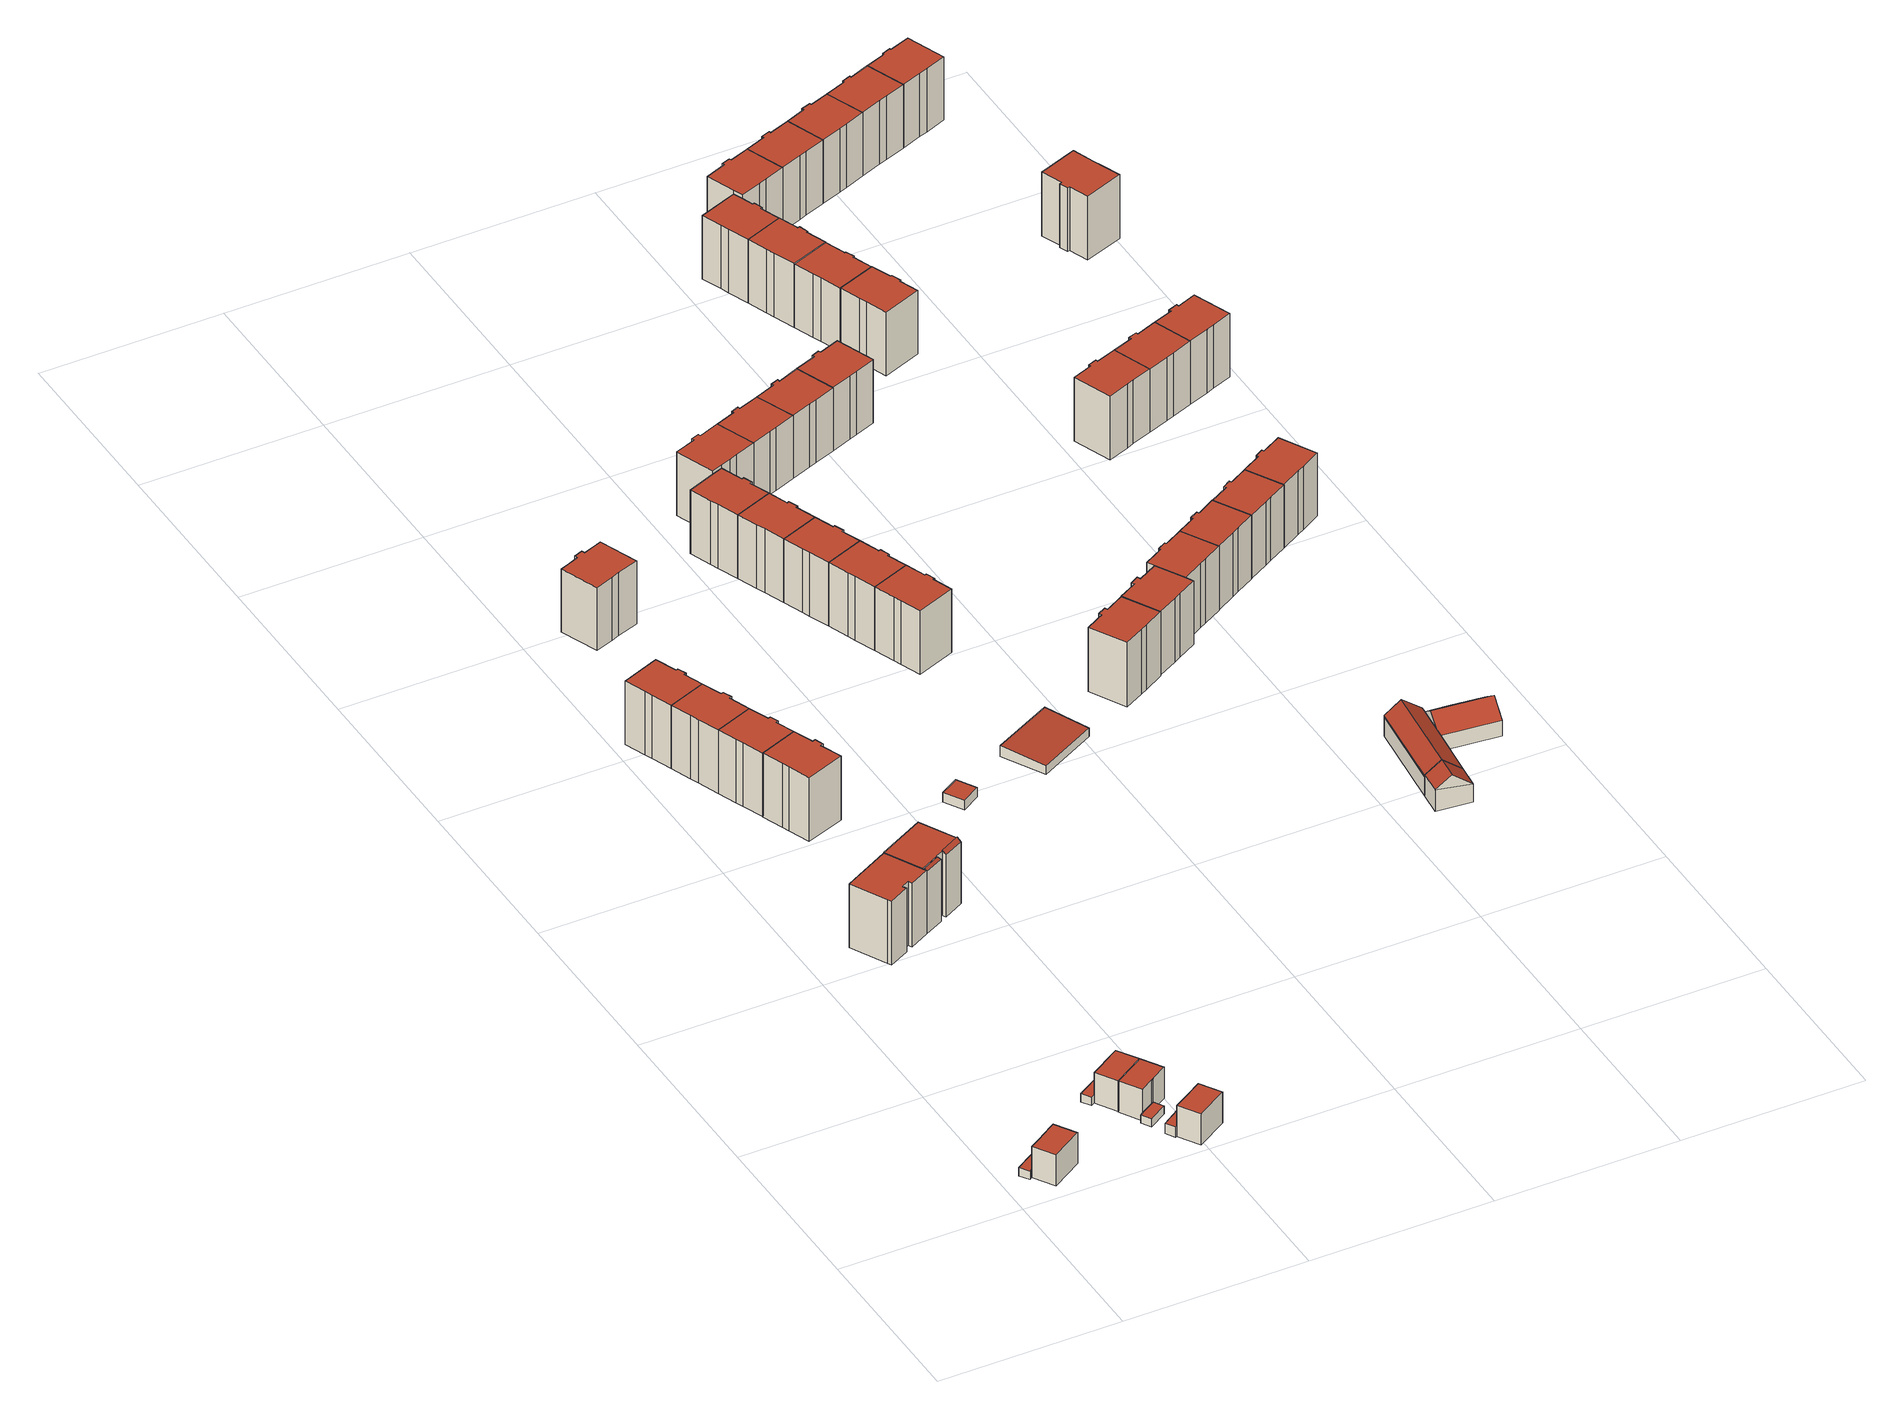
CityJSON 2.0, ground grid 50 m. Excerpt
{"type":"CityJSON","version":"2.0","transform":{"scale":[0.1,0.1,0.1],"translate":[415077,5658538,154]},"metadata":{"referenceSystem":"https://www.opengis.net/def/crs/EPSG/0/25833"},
"CityObjects":{
"building1":{"type":"Building","attributes":{"Dachtyp_tdc":"tdcPolyFlatRoof","Gemeindeschluessel":14612000,"Dachneigung":0,"QualitaetDacherkennung":75,"Geometrietyp2DReferenz":"3000","measuredHeight":2.46,"function":"31001_9998","roofType":"1000"},"geometry":[{"type":"Solid","lod":"2","boundaries":[[[[0,1,2,3]],[[1,4,5,2]],[[4,6,7,5]],[[6,8,9,7]],[[8,10,11,9]],[[10,0,3,11]],[[10,8,6,4,1,0]],[[3,2,5,7,9,11]]]],"semantics":{"surfaces":[{"type":"WallSurface"},{"type":"RoofSurface"},{"type":"GroundSurface"}],"values":[[0,0,0,0,0,0,1,2]]}}]},
"building2":{"type":"Building","attributes":{"Dachtyp_tdc":"tdcPolyFlatRoof","Gemeindeschluessel":14612000,"Dachneigung":0,"QualitaetDacherkennung":53,"Geometrietyp2DReferenz":"3000","measuredHeight":9.17,"function":"31001_9998","roofType":"1000"},"geometry":[{"type":"Solid","lod":"2","boundaries":[[[[12,13,14,15]],[[13,16,11,14]],[[16,17,9,11]],[[17,18,7,9]],[[18,19,20,7]],[[19,12,15,20]],[[19,18,17,16,13,12]],[[15,14,11,9,7,20]]]],"semantics":{"surfaces":[{"type":"WallSurface"},{"type":"RoofSurface"},{"type":"GroundSurface"}],"values":[[0,0,0,0,0,0,1,2]]}}]},
"building3":{"type":"Building","attributes":{"Dachtyp_tdc":"tdcPolyFlatRoof","Gemeindeschluessel":14612000,"Dachneigung":0,"QualitaetDacherkennung":75,"Geometrietyp2DReferenz":"3000","measuredHeight":2.39,"function":"31001_9998","roofType":"1000"},"geometry":[{"type":"Solid","lod":"2","boundaries":[[[[21,22,23,24]],[[22,25,26,23]],[[25,27,28,26]],[[27,29,30,28]],[[29,31,32,30]],[[31,21,24,32]],[[31,29,27,25,22,21]],[[24,23,26,28,30,32]]]],"semantics":{"surfaces":[{"type":"WallSurface"},{"type":"RoofSurface"},{"type":"GroundSurface"}],"values":[[0,0,0,0,0,0,1,2]]}}]},
"building4":{"type":"Building","attributes":{"Dachtyp_tdc":"tdcPolyFlatRoof","Gemeindeschluessel":14612000,"Dachneigung":0,"QualitaetDacherkennung":72,"Geometrietyp2DReferenz":"3000","measuredHeight":2.39,"function":"31001_9998","roofType":"1000"},"geometry":[{"type":"Solid","lod":"2","boundaries":[[[[33,34,35,36]],[[34,37,38,35]],[[37,39,40,38]],[[39,41,42,40]],[[41,43,44,42]],[[43,33,36,44]],[[43,41,39,37,34,33]],[[36,35,38,40,42,44]]]],"semantics":{"surfaces":[{"type":"WallSurface"},{"type":"RoofSurface"},{"type":"GroundSurface"}],"values":[[0,0,0,0,0,0,1,2]]}}]},
"building5":{"type":"Building","attributes":{"Dachtyp_tdc":"tdcPolyFlatRoof","Gemeindeschluessel":14612000,"Dachneigung":0,"QualitaetDacherkennung":55,"Geometrietyp2DReferenz":"3000","measuredHeight":9.14,"function":"31001_9998","roofType":"1000"},"geometry":[{"type":"Solid","lod":"2","boundaries":[[[[45,46,24,47]],[[46,48,32,24]],[[48,49,30,32]],[[49,50,51,30]],[[50,52,53,51]],[[52,45,47,53]],[[52,50,49,48,46,45]],[[47,24,32,30,51,53]]]],"semantics":{"surfaces":[{"type":"WallSurface"},{"type":"RoofSurface"},{"type":"GroundSurface"}],"values":[[0,0,0,0,0,0,1,2]]}}]},
"building6":{"type":"Building","attributes":{"Dachtyp_tdc":"tdcPolyFlatRoof","Gemeindeschluessel":14612000,"Dachneigung":0,"QualitaetDacherkennung":56,"Geometrietyp2DReferenz":"3000","measuredHeight":9.31,"function":"31001_9998","roofType":"1000"},"geometry":[{"type":"Solid","lod":"2","boundaries":[[[[54,45,55,38]],[[45,52,56,55]],[[52,57,58,56]],[[57,59,42,58]],[[59,60,40,42]],[[59,57,52,45,54,60]],[[40,38,55,56,58,42]],[[60,54,38,40]]]],"semantics":{"surfaces":[{"type":"WallSurface"},{"type":"RoofSurface"},{"type":"GroundSurface"}],"values":[[0,0,0,0,0,1,2,0]]}}]},
"building7":{"type":"Building","attributes":{"Dachtyp_tdc":"tdcPolyFlatRoof","Gemeindeschluessel":14612000,"Dachneigung":0,"QualitaetDacherkennung":71,"Geometrietyp2DReferenz":"3000","measuredHeight":3.1,"function":"31001_9998","roofType":"1000"},"geometry":[{"type":"Solid","lod":"2","boundaries":[[[[61,62,63,64]],[[62,65,66,63]],[[65,67,68,66]],[[67,69,70,68]],[[69,71,72,70]],[[71,61,64,72]],[[71,69,67,65,62,61]],[[64,63,66,68,70,72]]]],"semantics":{"surfaces":[{"type":"WallSurface"},{"type":"RoofSurface"},{"type":"GroundSurface"}],"values":[[0,0,0,0,0,0,1,2]]}}]},
"building8":{"type":"Building","attributes":{"Dachtyp_tdc":"tdcPolyFlatRoof","Gemeindeschluessel":14612000,"Dachneigung":0,"QualitaetDacherkennung":77,"Geometrietyp2DReferenz":"3000","measuredHeight":18.95,"function":"31001_9998","roofType":"1000"},"geometry":[{"type":"Solid","lod":"2","boundaries":[[[[73,74,75,76]],[[74,77,78,75]],[[77,79,80,78]],[[79,81,82,80]],[[81,83,84,82]],[[83,85,86,84]],[[85,87,88,86]],[[87,89,90,88]],[[89,91,92,90]],[[91,73,76,92]],[[91,89,87,85,83,81,79,77,74,73]],[[76,75,78,80,82,84,86,88,90,92]]]],"semantics":{"surfaces":[{"type":"WallSurface"},{"type":"RoofSurface"},{"type":"GroundSurface"}],"values":[[0,0,0,0,0,0,0,0,0,0,1,2]]}}]},
"building9":{"type":"Building","attributes":{"Dachtyp_tdc":"tdcPolyFlatRoof","Gemeindeschluessel":14612000,"Dachneigung":0,"QualitaetDacherkennung":53,"Geometrietyp2DReferenz":"3000","measuredHeight":9.15,"function":"31001_9998","roofType":"1000"},"geometry":[{"type":"Solid","lod":"2","boundaries":[[[[93,94,95,96]],[[94,97,98,95]],[[97,99,100,98]],[[99,101,102,100]],[[101,103,104,102]],[[103,93,96,104]],[[103,101,99,97,94,93]],[[96,95,98,100,102,104]]]],"semantics":{"surfaces":[{"type":"WallSurface"},{"type":"RoofSurface"},{"type":"GroundSurface"}],"values":[[0,0,0,0,0,0,1,2]]}}]},
"building10":{"type":"Building","attributes":{"Gemeindeschluessel":14612000,"Geometrietyp2DReferenz":"3000","function":"31001_9998","roofType":"9999"},"children":["building10-1","building10-2","building10-3"]},
"building10-1":{"type":"BuildingPart","attributes":{"Dachtyp_tdc":"tdcPolyFlatRoof","Dachneigung":40.38,"QualitaetDacherkennung":26,"Geometrietyp2DReferenz":"3000","measuredHeight":19.34,"roofType":"2100"},"parents":["building10"],"geometry":[{"type":"MultiSurface","lod":"2","boundaries":[[[105,106,107,108,109]],[[106,110,111,107]],[[110,112,113,114,111]],[[112,110,106,105]],[[108,107,111,114]]],"semantics":{"surfaces":[{"type":"WallSurface"},{"type":"RoofSurface"},{"type":"GroundSurface"}],"values":[0,0,0,1,2]}}]},
"building10-2":{"type":"BuildingPart","attributes":{"Dachtyp_tdc":"tdcPolyFlatRoof","Dachneigung":0,"QualitaetDacherkennung":81,"Geometrietyp2DReferenz":"3000","measuredHeight":18.99,"roofType":"1000"},"parents":["building10"],"geometry":[{"type":"MultiSurface","lod":"2","boundaries":[[[115,109,108,116]],[[113,117,118,119,114]],[[120,121,86,88,122]],[[121,115,116,86]],[[121,120,117,113,109,115]],[[116,108,114,119,88,86]]],"semantics":{"surfaces":[{"type":"WallSurface"},{"type":"RoofSurface"},{"type":"GroundSurface"}],"values":[0,0,0,0,1,2]}}]},
"building10-3":{"type":"BuildingPart","attributes":{"Dachtyp_tdc":"tdcFreeFormRoof","Dachneigung":55.37,"QualitaetDacherkennung":23,"Geometrietyp2DReferenz":"3000","measuredHeight":19.34,"roofType":"5000"},"parents":["building10"],"geometry":[{"type":"MultiSurface","lod":"2","boundaries":[[[123,122,88,90]],[[118,124,125,119]],[[124,123,90,125]],[[126,124,118]],[[127,126,118,122]],[[127,122,123]],[[126,127,123,124]],[[90,88,119,125]]],"semantics":{"surfaces":[{"type":"WallSurface"},{"type":"RoofSurface"},{"type":"GroundSurface"}],"values":[0,0,0,1,1,0,1,2]}}]},
"building11":{"type":"Building","attributes":{"Dachtyp_tdc":"tdcPolyFlatRoof","Gemeindeschluessel":14612000,"Dachneigung":0,"QualitaetDacherkennung":82,"Geometrietyp2DReferenz":"3000","measuredHeight":18.8,"function":"31001_9998","roofType":"1000"},"geometry":[{"type":"Solid","lod":"2","boundaries":[[[[128,129,130,131]],[[129,132,133,130]],[[132,134,135,133]],[[134,136,137,135]],[[136,138,139,137]],[[138,140,141,139]],[[140,142,143,141]],[[142,144,145,143]],[[144,146,147,145]],[[146,128,131,147]],[[146,144,142,140,138,136,134,132,129,128]],[[131,130,133,135,137,139,141,143,145,147]]]],"semantics":{"surfaces":[{"type":"WallSurface"},{"type":"RoofSurface"},{"type":"GroundSurface"}],"values":[[0,0,0,0,0,0,0,0,0,0,1,2]]}}]},
"building12":{"type":"Building","attributes":{"Dachtyp_tdc":"tdcPolyFlatRoof","Gemeindeschluessel":14612000,"Dachneigung":0,"QualitaetDacherkennung":81,"Geometrietyp2DReferenz":"3000","measuredHeight":18.78,"function":"31001_9998","roofType":"1000"},"geometry":[{"type":"Solid","lod":"2","boundaries":[[[[148,149,150,151]],[[149,152,153,150]],[[152,132,133,153]],[[132,129,130,133]],[[129,154,155,130]],[[154,156,157,155]],[[156,158,159,157]],[[158,160,161,159]],[[160,162,163,161]],[[162,148,151,163]],[[162,160,158,156,154,129,132,152,149,148]],[[151,150,153,133,130,155,157,159,161,163]]]],"semantics":{"surfaces":[{"type":"WallSurface"},{"type":"RoofSurface"},{"type":"GroundSurface"}],"values":[[0,0,0,0,0,0,0,0,0,0,1,2]]}}]},
"building13":{"type":"Building","attributes":{"Dachtyp_tdc":"tdcPolyFlatRoof","Gemeindeschluessel":14612000,"Dachneigung":0,"QualitaetDacherkennung":84,"Geometrietyp2DReferenz":"3000","measuredHeight":18.84,"function":"31001_9998","roofType":"1000"},"geometry":[{"type":"Solid","lod":"2","boundaries":[[[[148,162,163,151]],[[162,164,165,163]],[[164,166,167,165]],[[166,168,169,167]],[[170,171,172,173]],[[171,174,175,172]],[[174,176,177,175]],[[176,148,151,177]],[[176,174,171,170,178,168,166,164,162,148]],[[151,163,165,167,169,179,173,172,175,177]],[[168,178,179,169]],[[178,170,173,179]]]],"semantics":{"surfaces":[{"type":"WallSurface"},{"type":"RoofSurface"},{"type":"GroundSurface"}],"values":[[0,0,0,0,0,0,0,0,1,2,0,0]]}}]},
"building14":{"type":"Building","attributes":{"Dachtyp_tdc":"tdcPolyFlatRoof","Gemeindeschluessel":14612000,"Dachneigung":0,"QualitaetDacherkennung":74,"Geometrietyp2DReferenz":"3000","measuredHeight":18.95,"function":"31001_9998","roofType":"1000"},"geometry":[{"type":"Solid","lod":"2","boundaries":[[[[180,181,182,183]],[[181,184,185,182]],[[184,186,187,185]],[[186,188,189,187]],[[188,190,191,189]],[[190,192,193,191]],[[192,194,195,193]],[[194,196,197,195]],[[196,198,199,197]],[[198,180,183,199]],[[198,196,194,192,190,188,186,184,181,180]],[[183,182,185,187,189,191,193,195,197,199]]]],"semantics":{"surfaces":[{"type":"WallSurface"},{"type":"RoofSurface"},{"type":"GroundSurface"}],"values":[[0,0,0,0,0,0,0,0,0,0,1,2]]}}]},
"building15":{"type":"Building","attributes":{"Dachtyp_tdc":"tdcPolyFlatRoof","Gemeindeschluessel":14612000,"Dachneigung":0,"QualitaetDacherkennung":67,"Geometrietyp2DReferenz":"3000","measuredHeight":18.67,"function":"31001_9998","roofType":"1000"},"geometry":[{"type":"Solid","lod":"2","boundaries":[[[[200,201,202,203]],[[201,204,205,202]],[[204,206,207,205]],[[206,208,209,207]],[[208,210,211,209]],[[210,212,213,211]],[[212,214,215,213]],[[214,216,217,215]],[[216,218,219,217]],[[218,220,221,219]],[[220,222,223,221]],[[222,200,203,223]],[[222,220,218,216,214,212,210,208,206,204,201,200]],[[203,202,205,207,209,211,213,215,217,219,221,223]]]],"semantics":{"surfaces":[{"type":"WallSurface"},{"type":"RoofSurface"},{"type":"GroundSurface"}],"values":[[0,0,0,0,0,0,0,0,0,0,0,0,1,2]]}}]},
"building16":{"type":"Building","attributes":{"Dachtyp_tdc":"tdcPolyFlatRoof","Gemeindeschluessel":14612000,"Dachneigung":0,"QualitaetDacherkennung":69,"Geometrietyp2DReferenz":"3000","measuredHeight":2.73,"function":"31001_2000","roofType":"1000"},"geometry":[{"type":"Solid","lod":"2","boundaries":[[[[224,225,226,227]],[[225,228,229,226]],[[228,230,231,229]],[[230,224,227,231]],[[230,228,225,224]],[[227,226,229,231]]]],"semantics":{"surfaces":[{"type":"WallSurface"},{"type":"RoofSurface"},{"type":"GroundSurface"}],"values":[[0,0,0,0,1,2]]}}]},
"building17":{"type":"Building","attributes":{"Dachtyp_tdc":"tdcPolyFlatRoof","Gemeindeschluessel":14612000,"Dachneigung":3.12,"QualitaetDacherkennung":42,"Geometrietyp2DReferenz":"3000","measuredHeight":3.25,"function":"31001_9998","roofType":"2100"},"geometry":[{"type":"Solid","lod":"2","boundaries":[[[[232,233,234,235]],[[233,236,237,234]],[[236,238,239,237]],[[238,232,235,239]],[[238,236,233,232]],[[235,234,237,239]]]],"semantics":{"surfaces":[{"type":"WallSurface"},{"type":"RoofSurface"},{"type":"GroundSurface"}],"values":[[0,0,0,0,1,2]]}}]},
"building18":{"type":"Building","attributes":{"Dachtyp_tdc":"tdcPolyFlatRoof","Gemeindeschluessel":14612000,"Dachneigung":0,"QualitaetDacherkennung":76,"Geometrietyp2DReferenz":"3000","measuredHeight":18.93,"function":"31001_9998","roofType":"1000"},"geometry":[{"type":"Solid","lod":"2","boundaries":[[[[240,241,242,243]],[[241,244,245,242]],[[244,246,247,245]],[[246,248,249,247]],[[248,250,251,249]],[[250,252,253,251]],[[252,254,255,253]],[[254,256,257,255]],[[256,258,259,257]],[[258,260,261,259]],[[260,262,263,261]],[[262,240,243,263]],[[262,260,258,256,254,252,250,248,246,244,241,240]],[[243,242,245,247,249,251,253,255,257,259,261,263]]]],"semantics":{"surfaces":[{"type":"WallSurface"},{"type":"RoofSurface"},{"type":"GroundSurface"}],"values":[[0,0,0,0,0,0,0,0,0,0,0,0,1,2]]}}]},
"building19":{"type":"Building","attributes":{"Dachtyp_tdc":"tdcPolyFlatRoof","Gemeindeschluessel":14612000,"Dachneigung":0,"QualitaetDacherkennung":83,"Geometrietyp2DReferenz":"3000","measuredHeight":18.89,"function":"31001_9998","roofType":"1000"},"geometry":[{"type":"Solid","lod":"2","boundaries":[[[[264,265,266,267]],[[265,254,255,266]],[[254,252,253,255]],[[252,268,269,253]],[[268,270,271,269]],[[270,272,273,271]],[[272,274,275,273]],[[274,276,277,275]],[[276,278,279,277]],[[278,264,267,279]],[[278,276,274,272,270,268,252,254,265,264]],[[267,266,255,253,269,271,273,275,277,279]]]],"semantics":{"surfaces":[{"type":"WallSurface"},{"type":"RoofSurface"},{"type":"GroundSurface"}],"values":[[0,0,0,0,0,0,0,0,0,0,1,2]]}}]},
"building20":{"type":"Building","attributes":{"Dachtyp_tdc":"tdcPolyFlatRoof","Gemeindeschluessel":14612000,"Dachneigung":0,"QualitaetDacherkennung":84,"Geometrietyp2DReferenz":"3000","measuredHeight":18.94,"function":"31001_9998","roofType":"1000"},"geometry":[{"type":"Solid","lod":"2","boundaries":[[[[280,281,282,283]],[[281,284,285,282]],[[284,286,287,285]],[[286,288,289,287]],[[288,290,291,289]],[[290,278,279,291]],[[278,276,277,279]],[[276,292,293,277]],[[292,294,295,293]],[[294,280,283,295]],[[294,292,276,278,290,288,286,284,281,280]],[[283,282,285,287,289,291,279,277,293,295]]]],"semantics":{"surfaces":[{"type":"WallSurface"},{"type":"RoofSurface"},{"type":"GroundSurface"}],"values":[[0,0,0,0,0,0,0,0,0,0,1,2]]}}]},
"building21":{"type":"Building","attributes":{"Dachtyp_tdc":"tdcPolyFlatRoof","Gemeindeschluessel":14612000,"Dachneigung":0,"QualitaetDacherkennung":83,"Geometrietyp2DReferenz":"3000","measuredHeight":18.9,"function":"31001_9998","roofType":"1000"},"geometry":[{"type":"Solid","lod":"2","boundaries":[[[[296,297,298,299]],[[297,300,301,298]],[[300,286,287,301]],[[286,284,285,287]],[[284,302,303,285]],[[302,304,305,303]],[[304,306,307,305]],[[306,308,309,307]],[[308,310,311,309]],[[310,296,299,311]],[[310,308,306,304,302,284,286,300,297,296]],[[299,298,301,287,285,303,305,307,309,311]]]],"semantics":{"surfaces":[{"type":"WallSurface"},{"type":"RoofSurface"},{"type":"GroundSurface"}],"values":[[0,0,0,0,0,0,0,0,0,0,1,2]]}}]},
"building22":{"type":"Building","attributes":{"Dachtyp_tdc":"tdcPolyFlatRoof","Gemeindeschluessel":14612000,"Dachneigung":0,"QualitaetDacherkennung":79,"Geometrietyp2DReferenz":"3000","measuredHeight":18.92,"function":"31001_9998","roofType":"1000"},"geometry":[{"type":"Solid","lod":"2","boundaries":[[[[312,296,299,313]],[[296,310,311,299]],[[310,314,315,311]],[[314,316,317,315]],[[316,318,319,317]],[[318,320,321,319]],[[320,322,323,321]],[[322,324,325,323]],[[324,326,327,325]],[[326,312,313,327]],[[326,324,322,320,318,316,314,310,296,312]],[[313,299,311,315,317,319,321,323,325,327]]]],"semantics":{"surfaces":[{"type":"WallSurface"},{"type":"RoofSurface"},{"type":"GroundSurface"}],"values":[[0,0,0,0,0,0,0,0,0,0,1,2]]}}]},
"building23":{"type":"Building","attributes":{"Dachtyp_tdc":"tdcPolyFlatRoof","Gemeindeschluessel":14612000,"Dachneigung":0,"QualitaetDacherkennung":68,"Geometrietyp2DReferenz":"3000","measuredHeight":18.92,"function":"31001_9998","roofType":"1000"},"geometry":[{"type":"Solid","lod":"2","boundaries":[[[[328,329,330,331]],[[329,332,333,330]],[[332,334,335,333]],[[332,329,328,336,337,338,339,340,341,342,334]],[[335,343,344,345,346,347,348,349,331,330,333]],[[334,342,343,335]],[[342,341,344,343]],[[341,340,345,344]],[[340,339,346,345]],[[339,338,347,346]],[[338,337,348,347]],[[337,336,349,348]],[[336,328,331,349]]]],"semantics":{"surfaces":[{"type":"WallSurface"},{"type":"RoofSurface"},{"type":"GroundSurface"}],"values":[[0,0,0,1,2,0,0,0,0,0,0,0,0]]}}]},
"building24":{"type":"Building","attributes":{"Dachtyp_tdc":"tdcPolyFlatRoof","Gemeindeschluessel":14612000,"Dachneigung":0,"QualitaetDacherkennung":70,"Geometrietyp2DReferenz":"3000","measuredHeight":18.76,"function":"31001_9998","roofType":"1000"},"geometry":[{"type":"Solid","lod":"2","boundaries":[[[[337,350,351,352]],[[350,353,354,351]],[[353,355,356,354]],[[355,357,358,356]],[[357,359,360,358]],[[359,361,362,360]],[[361,363,364,362]],[[363,365,366,364]],[[365,336,367,366]],[[336,337,352,367]],[[336,365,363,361,359,357,355,353,350,337]],[[352,351,354,356,358,360,362,364,366,367]]]],"semantics":{"surfaces":[{"type":"WallSurface"},{"type":"RoofSurface"},{"type":"GroundSurface"}],"values":[[0,0,0,0,0,0,0,0,0,0,1,2]]}}]},
"building25":{"type":"Building","attributes":{"Dachtyp_tdc":"tdcPolyFlatRoof","Gemeindeschluessel":14612000,"Dachneigung":0,"QualitaetDacherkennung":81,"Geometrietyp2DReferenz":"3000","measuredHeight":19.16,"function":"31001_9998","roofType":"1000"},"geometry":[{"type":"Solid","lod":"2","boundaries":[[[[368,369,370,371]],[[369,372,373,370]],[[372,374,375,373]],[[374,376,377,375]],[[376,378,379,377]],[[378,380,381,379]],[[380,382,383,381]],[[382,384,385,383]],[[384,386,387,385]],[[386,388,389,387]],[[388,368,371,389]],[[388,386,384,382,380,378,376,374,372,369,368]],[[371,370,373,375,377,379,381,383,385,387,389]]]],"semantics":{"surfaces":[{"type":"WallSurface"},{"type":"RoofSurface"},{"type":"GroundSurface"}],"values":[[0,0,0,0,0,0,0,0,0,0,0,1,2]]}}]},
"building26":{"type":"Building","attributes":{"Dachtyp_tdc":"tdcPolyFlatRoof","Gemeindeschluessel":14612000,"Dachneigung":0,"QualitaetDacherkennung":72,"Geometrietyp2DReferenz":"3000","measuredHeight":18.78,"function":"31001_9998","roofType":"1000"},"geometry":[{"type":"Solid","lod":"2","boundaries":[[[[390,391,392,393]],[[391,394,395,392]],[[394,396,397,395]],[[396,398,399,397]],[[398,400,401,399]],[[400,402,403,401]],[[402,361,362,403]],[[361,359,360,362]],[[359,404,405,360]],[[404,390,393,405]],[[404,359,361,402,400,398,396,394,391,390]],[[393,392,395,397,399,401,403,362,360,405]]]],"semantics":{"surfaces":[{"type":"WallSurface"},{"type":"RoofSurface"},{"type":"GroundSurface"}],"values":[[0,0,0,0,0,0,0,0,0,0,1,2]]}}]},
"building27":{"type":"Building","attributes":{"Dachtyp_tdc":"tdcPolyFlatRoof","Gemeindeschluessel":14612000,"Dachneigung":0,"QualitaetDacherkennung":83,"Geometrietyp2DReferenz":"3000","measuredHeight":18.83,"function":"31001_9998","roofType":"1000"},"geometry":[{"type":"Solid","lod":"2","boundaries":[[[[406,407,408,409]],[[407,410,411,408]],[[410,412,413,411]],[[412,414,415,413]],[[414,416,417,415]],[[416,418,419,417]],[[418,420,421,419]],[[420,422,423,421]],[[422,424,425,423]],[[424,426,427,425]],[[426,428,429,427]],[[428,406,409,429]],[[428,426,424,422,420,418,416,414,412,410,407,406]],[[409,408,411,413,415,417,419,421,423,425,427,429]]]],"semantics":{"surfaces":[{"type":"WallSurface"},{"type":"RoofSurface"},{"type":"GroundSurface"}],"values":[[0,0,0,0,0,0,0,0,0,0,0,0,1,2]]}}]},
"building28":{"type":"Building","attributes":{"Dachtyp_tdc":"tdcPolyFlatRoof","Gemeindeschluessel":14612000,"Dachneigung":0,"QualitaetDacherkennung":72,"Geometrietyp2DReferenz":"3000","measuredHeight":18.82,"function":"31001_9998","roofType":"1000"},"geometry":[{"type":"Solid","lod":"2","boundaries":[[[[430,431,432,397]],[[431,433,434,432]],[[433,435,436,434]],[[435,437,438,436]],[[437,439,440,438]],[[439,441,442,440]],[[441,443,444,442]],[[443,445,446,444]],[[445,447,448,446]],[[447,449,399,448]],[[449,430,397,399]],[[449,447,445,443,441,439,437,435,433,431,430]],[[397,432,434,436,438,440,442,444,446,448,399]]]],"semantics":{"surfaces":[{"type":"WallSurface"},{"type":"RoofSurface"},{"type":"GroundSurface"}],"values":[[0,0,0,0,0,0,0,0,0,0,0,1,2]]}}]},
"building29":{"type":"Building","attributes":{"Dachtyp_tdc":"tdcGableRoof","Gemeindeschluessel":14612000,"Dachneigung":37.38,"QualitaetDacherkennung":88,"Geometrietyp2DReferenz":"3000","measuredHeight":9.59,"function":"31001_2000","roofType":"3100"},"geometry":[{"type":"Solid","lod":"2","boundaries":[[[[450,451,452,453]],[[451,454,455,452]],[[454,456,457,455]],[[456,450,453,457]],[[454,451,458]],[[450,456,459]],[[451,450,459,458]],[[456,454,458,459]],[[453,452,455,457]]]],"semantics":{"surfaces":[{"type":"WallSurface"},{"type":"RoofSurface"},{"type":"GroundSurface"}],"values":[[0,0,0,0,0,0,1,1,2]]}}]},
"building30":{"type":"Building","attributes":{"Dachtyp_tdc":"tdcPolyFlatRoof","Gemeindeschluessel":14612000,"Dachneigung":0,"QualitaetDacherkennung":70,"Geometrietyp2DReferenz":"3000","measuredHeight":19.11,"function":"31001_9998","roofType":"1000"},"geometry":[{"type":"Solid","lod":"2","boundaries":[[[[460,424,461,462]],[[424,422,463,461]],[[422,464,465,463]],[[464,466,467,465]],[[466,468,469,467]],[[468,470,471,469]],[[470,472,473,471]],[[472,474,475,473]],[[474,476,477,475]],[[476,478,479,477]],[[478,460,462,479]],[[478,476,474,472,470,468,466,464,422,424,460]],[[462,461,463,465,467,469,471,473,475,477,479]]]],"semantics":{"surfaces":[{"type":"WallSurface"},{"type":"RoofSurface"},{"type":"GroundSurface"}],"values":[[0,0,0,0,0,0,0,0,0,0,0,1,2]]}}]},
"building31":{"type":"Building","attributes":{"Dachtyp_tdc":"tdcFreeFormRoof","Gemeindeschluessel":14612000,"Dachneigung":37.38,"QualitaetDacherkennung":90,"Geometrietyp2DReferenz":"3000","measuredHeight":9.51,"function":"31001_2000","roofType":"5000"},"geometry":[{"type":"Solid","lod":"2","boundaries":[[[[480,481,482,483]],[[481,484,485,482]],[[484,486,487,485]],[[486,454,455,487]],[[454,488,452,455]],[[488,480,483,452]],[[481,489,490,454,486,484]],[[490,489,491,492]],[[454,490,492,488]],[[488,492,491,480]],[[480,491,489,481]],[[483,482,485,487,455,452]]]],"semantics":{"surfaces":[{"type":"WallSurface"},{"type":"RoofSurface"},{"type":"GroundSurface"}],"values":[[0,0,0,0,0,0,1,1,0,0,0,2]]}}]},
"building32":{"type":"Building","attributes":{"Dachtyp_tdc":"tdcPolyFlatRoof","Gemeindeschluessel":14612000,"Dachneigung":0,"QualitaetDacherkennung":68,"Geometrietyp2DReferenz":"3000","measuredHeight":18.87,"function":"31001_9998","roofType":"1000"},"geometry":[{"type":"Solid","lod":"2","boundaries":[[[[493,494,495,496]],[[494,497,498,495]],[[497,499,500,498]],[[499,501,502,500]],[[501,503,504,502]],[[503,505,506,504]],[[505,476,507,506]],[[476,474,508,507]],[[474,509,510,508]],[[509,493,496,510]],[[509,474,476,505,503,501,499,497,494,493]],[[496,495,498,500,502,504,506,507,508,510]]]],"semantics":{"surfaces":[{"type":"WallSurface"},{"type":"RoofSurface"},{"type":"GroundSurface"}],"values":[[0,0,0,0,0,0,0,0,0,0,1,2]]}}]},
"building33":{"type":"Building","attributes":{"Dachtyp_tdc":"tdcFreeFormRoof","Gemeindeschluessel":14612000,"Dachneigung":37.37,"QualitaetDacherkennung":82,"Geometrietyp2DReferenz":"3000","measuredHeight":8.47,"function":"31001_2000","roofType":"5000"},"geometry":[{"type":"Solid","lod":"2","boundaries":[[[[511,512,513,514]],[[512,515,516,513]],[[515,517,518,516]],[[517,519,520,518]],[[519,521,522,520]],[[521,511,514,522]],[[523,519,517,515,512,524]],[[521,523,524,511]],[[512,511,524]],[[521,519,523]],[[514,513,516,518,520,522]]]],"semantics":{"surfaces":[{"type":"WallSurface"},{"type":"RoofSurface"},{"type":"GroundSurface"}],"values":[[0,0,0,0,0,0,1,1,0,0,2]]}}]},
"building34":{"type":"Building","attributes":{"Dachtyp_tdc":"tdcPolyFlatRoof","Gemeindeschluessel":14612000,"Dachneigung":0,"QualitaetDacherkennung":74,"Geometrietyp2DReferenz":"3000","measuredHeight":18.87,"function":"31001_9998","roofType":"1000"},"geometry":[{"type":"Solid","lod":"2","boundaries":[[[[525,526,527,528]],[[526,529,530,527]],[[529,531,532,530]],[[531,533,534,532]],[[533,535,536,534]],[[535,537,538,536]],[[537,539,540,538]],[[539,541,542,540]],[[541,543,544,542]],[[543,545,546,544]],[[545,547,548,546]],[[547,525,528,548]],[[547,545,543,541,539,537,535,533,531,529,526,525]],[[528,527,530,532,534,536,538,540,542,544,546,548]]]],"semantics":{"surfaces":[{"type":"WallSurface"},{"type":"RoofSurface"},{"type":"GroundSurface"}],"values":[[0,0,0,0,0,0,0,0,0,0,0,0,1,2]]}}]},
"building35":{"type":"Building","attributes":{"Dachtyp_tdc":"tdcPolyFlatRoof","Gemeindeschluessel":14612000,"Dachneigung":0,"QualitaetDacherkennung":85,"Geometrietyp2DReferenz":"3000","measuredHeight":18.9,"function":"31001_9998","roofType":"1000"},"geometry":[{"type":"Solid","lod":"2","boundaries":[[[[549,550,551,552]],[[550,553,554,551]],[[553,555,556,554]],[[555,557,558,556]],[[557,559,560,558]],[[559,561,532,560]],[[561,562,530,532]],[[562,563,564,530]],[[563,565,566,564]],[[565,549,552,566]],[[565,563,562,561,559,557,555,553,550,549]],[[552,551,554,556,558,560,532,530,564,566]]]],"semantics":{"surfaces":[{"type":"WallSurface"},{"type":"RoofSurface"},{"type":"GroundSurface"}],"values":[[0,0,0,0,0,0,0,0,0,0,1,2]]}}]},
"building36":{"type":"Building","attributes":{"Dachtyp_tdc":"tdcPolyFlatRoof","Gemeindeschluessel":14612000,"Dachneigung":0,"QualitaetDacherkennung":83,"Geometrietyp2DReferenz":"3000","measuredHeight":18.84,"function":"31001_9998","roofType":"1000"},"geometry":[{"type":"Solid","lod":"2","boundaries":[[[[567,568,569,570]],[[568,571,572,569]],[[571,573,556,572]],[[573,574,554,556]],[[574,575,576,554]],[[575,577,578,576]],[[577,579,580,578]],[[579,581,582,580]],[[581,583,584,582]],[[583,567,570,584]],[[583,581,579,577,575,574,573,571,568,567]],[[570,569,572,556,554,576,578,580,582,584]]]],"semantics":{"surfaces":[{"type":"WallSurface"},{"type":"RoofSurface"},{"type":"GroundSurface"}],"values":[[0,0,0,0,0,0,0,0,0,0,1,2]]}}]},
"building37":{"type":"Building","attributes":{"Dachtyp_tdc":"tdcPolyFlatRoof","Gemeindeschluessel":14612000,"Dachneigung":0,"QualitaetDacherkennung":76,"Geometrietyp2DReferenz":"3000","measuredHeight":18.86,"function":"31001_9998","roofType":"1000"},"geometry":[{"type":"Solid","lod":"2","boundaries":[[[[585,586,584,570]],[[586,587,588,584]],[[587,589,590,588]],[[589,591,592,590]],[[591,593,594,592]],[[593,595,596,594]],[[595,597,598,596]],[[597,599,600,598]],[[599,601,602,600]],[[601,585,570,602]],[[601,599,597,595,593,591,589,587,586,585]],[[570,584,588,590,592,594,596,598,600,602]]]],"semantics":{"surfaces":[{"type":"WallSurface"},{"type":"RoofSurface"},{"type":"GroundSurface"}],"values":[[0,0,0,0,0,0,0,0,0,0,1,2]]}}]},
"building38":{"type":"Building","attributes":{"Dachtyp_tdc":"tdcPolyFlatRoof","Gemeindeschluessel":14612000,"Dachneigung":0,"QualitaetDacherkennung":76,"Geometrietyp2DReferenz":"3000","measuredHeight":18.75,"function":"31001_9998","roofType":"1000"},"geometry":[{"type":"Solid","lod":"2","boundaries":[[[[603,604,605,606]],[[604,607,608,605]],[[607,609,610,608]],[[609,611,612,610]],[[611,613,614,612]],[[613,615,616,614]],[[615,617,618,616]],[[617,619,620,618]],[[619,621,622,620]],[[621,603,606,622]],[[621,619,617,615,613,611,609,607,604,603]],[[606,605,608,610,612,614,616,618,620,622]]]],"semantics":{"surfaces":[{"type":"WallSurface"},{"type":"RoofSurface"},{"type":"GroundSurface"}],"values":[[0,0,0,0,0,0,0,0,0,0,1,2]]}}]},
"building39":{"type":"Building","attributes":{"Dachtyp_tdc":"tdcPolyFlatRoof","Gemeindeschluessel":14612000,"Dachneigung":0,"QualitaetDacherkennung":70,"Geometrietyp2DReferenz":"3000","measuredHeight":19.16,"function":"31001_9998","roofType":"1000"},"geometry":[{"type":"Solid","lod":"2","boundaries":[[[[623,624,625,626]],[[624,627,628,625]],[[627,629,630,628]],[[629,631,632,630]],[[631,633,634,632]],[[633,635,636,634]],[[635,637,638,636]],[[637,639,640,638]],[[639,641,642,640]],[[641,643,644,642]],[[643,623,626,644]],[[643,641,639,637,635,633,631,629,627,624,623]],[[626,625,628,630,632,634,636,638,640,642,644]]]],"semantics":{"surfaces":[{"type":"WallSurface"},{"type":"RoofSurface"},{"type":"GroundSurface"}],"values":[[0,0,0,0,0,0,0,0,0,0,0,1,2]]}}]},
"building40":{"type":"Building","attributes":{"Dachtyp_tdc":"tdcPolyFlatRoof","Gemeindeschluessel":14612000,"Dachneigung":0,"QualitaetDacherkennung":71,"Geometrietyp2DReferenz":"3000","measuredHeight":18.9,"function":"31001_9998","roofType":"1000"},"geometry":[{"type":"Solid","lod":"2","boundaries":[[[[645,646,647,648]],[[646,649,650,647]],[[649,651,652,650]],[[651,653,654,652]],[[653,655,656,654]],[[655,657,658,656]],[[657,659,660,658]],[[659,661,662,660]],[[661,663,664,662]],[[663,645,648,664]],[[663,661,659,657,655,653,651,649,646,645]],[[648,647,650,652,654,656,658,660,662,664]]]],"semantics":{"surfaces":[{"type":"WallSurface"},{"type":"RoofSurface"},{"type":"GroundSurface"}],"values":[[0,0,0,0,0,0,0,0,0,0,1,2]]}}]},
"building41":{"type":"Building","attributes":{"Dachtyp_tdc":"tdcPolyFlatRoof","Gemeindeschluessel":14612000,"Dachneigung":0,"QualitaetDacherkennung":73,"Geometrietyp2DReferenz":"3000","measuredHeight":18.78,"function":"31001_9998","roofType":"1000"},"geometry":[{"type":"Solid","lod":"2","boundaries":[[[[665,666,667,614]],[[666,668,669,667]],[[668,670,671,669]],[[670,672,673,671]],[[672,674,675,673]],[[674,676,677,675]],[[676,678,679,677]],[[678,680,681,679]],[[680,682,616,681]],[[682,665,614,616]],[[682,680,678,676,674,672,670,668,666,665]],[[614,667,669,671,673,675,677,679,681,616]]]],"semantics":{"surfaces":[{"type":"WallSurface"},{"type":"RoofSurface"},{"type":"GroundSurface"}],"values":[[0,0,0,0,0,0,0,0,0,0,1,2]]}}]},
"building42":{"type":"Building","attributes":{"Dachtyp_tdc":"tdcPolyFlatRoof","Gemeindeschluessel":14612000,"Dachneigung":0,"QualitaetDacherkennung":73,"Geometrietyp2DReferenz":"3000","measuredHeight":18.93,"function":"31001_9998","roofType":"1000"},"geometry":[{"type":"Solid","lod":"2","boundaries":[[[[683,684,685,686]],[[684,687,688,685]],[[687,689,690,688]],[[689,691,692,690]],[[691,693,694,692]],[[693,695,696,694]],[[695,697,698,696]],[[697,633,699,698]],[[633,631,700,699]],[[631,683,686,700]],[[631,633,697,695,693,691,689,687,684,683]],[[686,685,688,690,692,694,696,698,699,700]]]],"semantics":{"surfaces":[{"type":"WallSurface"},{"type":"RoofSurface"},{"type":"GroundSurface"}],"values":[[0,0,0,0,0,0,0,0,0,0,1,2]]}}]},
"building43":{"type":"Building","attributes":{"Dachtyp_tdc":"tdcPolyFlatRoof","Gemeindeschluessel":14612000,"Dachneigung":0,"QualitaetDacherkennung":72,"Geometrietyp2DReferenz":"3000","measuredHeight":18.83,"function":"31001_9998","roofType":"1000"},"geometry":[{"type":"Solid","lod":"2","boundaries":[[[[701,702,703,704]],[[702,705,706,703]],[[705,707,708,706]],[[707,709,710,708]],[[709,711,712,710]],[[711,713,658,712]],[[713,714,656,658]],[[714,715,716,656]],[[714,713,711,709,707,705,702,701,717,715]],[[716,718,704,703,706,708,710,712,658,656]],[[715,717,718,716]],[[717,701,704,718]]]],"semantics":{"surfaces":[{"type":"WallSurface"},{"type":"RoofSurface"},{"type":"GroundSurface"}],"values":[[0,0,0,0,0,0,0,0,1,2,0,0]]}}]},
"building44":{"type":"Building","attributes":{"Dachtyp_tdc":"tdcPolyFlatRoof","Gemeindeschluessel":14612000,"Dachneigung":0,"QualitaetDacherkennung":73,"Geometrietyp2DReferenz":"3000","measuredHeight":18.9,"function":"31001_9998","roofType":"1000"},"geometry":[{"type":"Solid","lod":"2","boundaries":[[[[693,691,692,694]],[[691,719,720,692]],[[719,721,722,720]],[[721,723,724,722]],[[723,725,726,724]],[[725,727,728,726]],[[727,729,730,728]],[[729,731,732,730]],[[731,733,734,732]],[[733,693,694,734]],[[733,731,729,727,725,723,721,719,691,693]],[[694,692,720,722,724,726,728,730,732,734]]]],"semantics":{"surfaces":[{"type":"WallSurface"},{"type":"RoofSurface"},{"type":"GroundSurface"}],"values":[[0,0,0,0,0,0,0,0,0,0,1,2]]}}]},
"building45":{"type":"Building","attributes":{"Dachtyp_tdc":"tdcPolyFlatRoof","Gemeindeschluessel":14612000,"Dachneigung":0,"QualitaetDacherkennung":72,"Geometrietyp2DReferenz":"3000","measuredHeight":18.8,"function":"31001_9998","roofType":"1000"},"geometry":[{"type":"Solid","lod":"2","boundaries":[[[[735,736,737,738]],[[736,739,740,737]],[[739,741,742,740]],[[741,743,744,742]],[[743,745,746,744]],[[745,747,748,746]],[[747,707,708,748]],[[707,705,706,708]],[[705,749,750,706]],[[749,735,738,750]],[[749,705,707,747,745,743,741,739,736,735]],[[738,737,740,742,744,746,748,708,706,750]]]],"semantics":{"surfaces":[{"type":"WallSurface"},{"type":"RoofSurface"},{"type":"GroundSurface"}],"values":[[0,0,0,0,0,0,0,0,0,0,1,2]]}}]},
"building46":{"type":"Building","attributes":{"Dachtyp_tdc":"tdcPolyFlatRoof","Gemeindeschluessel":14612000,"Dachneigung":0,"QualitaetDacherkennung":74,"Geometrietyp2DReferenz":"3000","measuredHeight":18.82,"function":"31001_9998","roofType":"1000"},"geometry":[{"type":"Solid","lod":"2","boundaries":[[[[751,752,753,754]],[[752,755,756,753]],[[755,757,758,756]],[[757,759,760,758]],[[759,761,762,760]],[[761,763,764,762]],[[763,729,765,764]],[[729,727,766,765]],[[727,767,768,766]],[[767,751,754,768]],[[767,727,729,763,761,759,757,755,752,751]],[[754,753,756,758,760,762,764,765,766,768]]]],"semantics":{"surfaces":[{"type":"WallSurface"},{"type":"RoofSurface"},{"type":"GroundSurface"}],"values":[[0,0,0,0,0,0,0,0,0,0,1,2]]}}]},
"building47":{"type":"Building","attributes":{"Dachtyp_tdc":"tdcPolyFlatRoof","Gemeindeschluessel":14612000,"Dachneigung":0,"QualitaetDacherkennung":73,"Geometrietyp2DReferenz":"3000","measuredHeight":18.91,"function":"31001_9998","roofType":"1000"},"geometry":[{"type":"Solid","lod":"2","boundaries":[[[[769,770,771,772]],[[770,773,774,771]],[[773,775,776,774]],[[775,777,778,776]],[[777,779,780,778]],[[779,781,782,780]],[[781,783,784,782]],[[783,785,786,784]],[[785,787,788,786]],[[787,789,790,788]],[[789,769,772,790]],[[789,787,785,783,781,779,777,775,773,770,769]],[[772,771,774,776,778,780,782,784,786,788,790]]]],"semantics":{"surfaces":[{"type":"WallSurface"},{"type":"RoofSurface"},{"type":"GroundSurface"}],"values":[[0,0,0,0,0,0,0,0,0,0,0,1,2]]}}]},
"building48":{"type":"Building","attributes":{"Dachtyp_tdc":"tdcPolyFlatRoof","Gemeindeschluessel":14612000,"Dachneigung":0,"QualitaetDacherkennung":72,"Geometrietyp2DReferenz":"3000","measuredHeight":18.8,"function":"31001_9998","roofType":"1000"},"geometry":[{"type":"Solid","lod":"2","boundaries":[[[[759,757,758,760]],[[757,791,792,758]],[[791,793,794,792]],[[793,795,796,794]],[[795,797,798,796]],[[797,799,800,798]],[[799,801,802,800]],[[801,803,804,802]],[[803,805,806,804]],[[805,759,760,806]],[[805,803,801,799,797,795,793,791,757,759]],[[760,758,792,794,796,798,800,802,804,806]]]],"semantics":{"surfaces":[{"type":"WallSurface"},{"type":"RoofSurface"},{"type":"GroundSurface"}],"values":[[0,0,0,0,0,0,0,0,0,0,1,2]]}}]}
},
"vertices":[
[70,95,33],[54,121,33],[54,121,8],[70,95,8],[104,152,33],[104,152,8],[120,127,33],[120,127,8],[115,123,33],[115,123,8],[78,101,33],[78,101,8],
[199,97,100],[113,44,100],[113,44,8],[199,97,8],[78,101,100],[115,123,100],[120,127,100],[164,154,100],[164,154,8],
[329,255,60],[320,250,60],[320,250,36],[329,255,36],[304,275,60],[304,275,36],[355,307,60],[355,307,36],[370,281,60],[370,281,36],[365,277,60],[365,277,36],
[406,111,58],[390,136,58],[390,136,34],[406,111,34],[399,142,58],[399,142,34],[435,164,58],[435,164,34],[441,168,58],[441,168,34],[456,142,58],[456,142,34],
[364,199,127],[329,255,127],[364,199,36],[365,277,127],[370,281,127],[415,308,127],[415,308,36],[450,252,127],[450,252,36],
[399,142,127],[364,199,34],[450,252,34],[485,195,127],[485,195,34],[441,168,127],[435,164,127],
[448,63,54],[443,60,54],[443,60,23],[448,63,23],[428,85,54],[428,85,23],[478,117,54],[478,117,23],[494,91,54],[494,91,23],[484,85,54],[484,85,23],
[232,1006,229],[211,995,229],[211,995,40],[232,1006,40],[217,985,229],[217,985,40],[161,956,229],[161,956,40],[156,966,229],[156,966,40],[105,1065,229],[105,1065,40],[235,1133,229],[235,1133,40],[286,1034,229],[286,1034,40],[292,1024,229],[292,1024,40],[238,996,229],[238,996,40],
[483,6,114],[448,63,114],[448,63,22],[483,6,22],[484,85,114],[484,85,22],[494,91,114],[494,91,22],[534,116,114],[534,116,22],[569,59,114],[569,59,22],
[415,1102,233],[420,1091,223],[420,1091,40],[415,1102,40],[415,1102,230],[365,1062,223],[365,1062,40],[359,1072,233],[359,1072,230],[359,1072,40],
[363,1200,230],[363,1200,40],[339,1062,230],[339,1062,225],[339,1062,40],[286,1034,230],[235,1133,230],[286,1034,225],
[292,1024,225],[345,1051,225],[345,1051,40],[337,1054,233],[289,1029,233],
[140,1956,246],[160,1903,246],[160,1903,58],[140,1956,58],[55,1863,246],[55,1863,58],[34,1919,246],[34,1919,58],[26,1940,246],[26,1940,58],[4,1999,246],[4,1999,58],[108,2039,246],[108,2039,58],[131,1980,246],[131,1980,58],[137,1982,246],[137,1982,58],[146,1958,246],[146,1958,58],
[107,1725,246],[86,1782,246],[86,1782,58],[107,1725,58],[77,1805,246],[77,1805,58],[181,1848,246],[181,1848,58],[188,1850,246],[188,1850,58],[198,1825,246],[198,1825,58],[191,1822,246],[191,1822,58],[212,1765,246],[212,1765,58],
[234,1710,246],[234,1710,58],[241,1712,246],[241,1712,58],[250,1689,246],[250,1689,58],[262,1634,246],[157,1594,246],[157,1594,58],[262,1634,58],[135,1651,246],[135,1651,58],[127,1671,246],[127,1671,58],[242,1686,246],[242,1686,58],
[292,1555,247],[315,1496,247],[315,1496,57],[292,1555,57],[208,1456,247],[208,1456,57],[186,1516,247],[186,1516,57],[179,1536,247],[179,1536,57],[157,1594,247],[157,1594,57],[262,1634,247],[262,1634,57],[283,1579,247],[283,1579,57],[291,1582,247],[291,1582,57],[300,1558,247],[300,1558,57],
[134,2480,246],[131,2488,246],[131,2488,59],[134,2480,59],[156,2498,246],[156,2498,59],[159,2489,246],[159,2489,59],[182,2498,246],[182,2498,59],[212,2509,246],[212,2509,59],[252,2402,246],[252,2402,59],[193,2381,246],[193,2381,59],[170,2372,246],[170,2372,59],[120,2353,246],[120,2353,59],[80,2459,246],[80,2459,59],[106,2469,246],[106,2469,59],
[602,1455,101],[632,1403,101],[632,1403,73],[602,1455,73],[581,1373,101],[581,1373,73],[551,1425,101],[551,1425,73],
[903,1570,132],[961,1456,125],[961,1456,100],[903,1570,100],[801,1373,125],[801,1373,100],[738,1487,132],[738,1487,100],
[561,2595,265],[590,2606,265],[590,2606,76],[561,2595,76],[613,2546,265],[613,2546,76],[618,2548,265],[618,2548,76],[628,2523,265],[628,2523,76],[622,2521,265],[622,2521,76],[643,2466,265],[643,2466,76],[537,2426,265],[537,2426,76],[515,2483,265],[515,2483,76],[507,2505,265],[507,2505,76],[485,2562,265],[485,2562,76],[484,2565,265],[484,2565,76],
[567,2348,265],[558,2370,265],[558,2370,76],[567,2348,76],[663,2412,265],[663,2412,76],[668,2415,265],[668,2415,76],[678,2389,265],[678,2389,76],[673,2387,265],[673,2387,76],[694,2331,265],[694,2331,76],[588,2291,265],[588,2291,76],
[729,2254,265],[724,2252,265],[724,2252,76],[729,2254,76],[744,2199,265],[744,2199,76],[638,2159,265],[638,2159,76],[617,2214,265],[617,2214,76],[609,2235,265],[609,2235,76],[714,2278,265],[714,2278,76],[719,2280,265],[719,2280,76],
[689,2023,265],[667,2080,265],[667,2080,76],[689,2023,76],[660,2101,265],[660,2101,76],[765,2144,265],[765,2144,76],[770,2145,265],[770,2145,76],[780,2119,265],[780,2119,76],[774,2117,265],[774,2117,76],[795,2063,265],[795,2063,76],
[710,1967,265],[710,1967,76],[816,2008,265],[816,2008,76],[821,2010,265],[821,2010,76],[830,1985,265],[830,1985,76],[825,1984,265],[825,1984,76],[845,1929,265],[845,1929,76],[739,1889,265],[739,1889,76],[718,1945,265],[718,1945,76],
[639,2624,274],[619,2616,274],[619,2616,85],[639,2624,85],[590,2606,274],[590,2606,85],[561,2595,274],[561,2595,85],[698,2646,274],[657,2753,274],[600,2731,274],[598,2738,274],[576,2730,274],[579,2723,274],[521,2702,274],[521,2702,85],[579,2723,85],[576,2730,85],[598,2738,85],[600,2731,85],[657,2753,85],[698,2646,85],
[713,2774,274],[713,2774,87],[657,2753,87],[711,2780,274],[711,2780,87],[732,2788,274],[732,2788,87],[734,2782,274],[734,2782,87],[791,2803,274],[791,2803,87],[832,2697,274],[832,2697,87],[774,2675,274],[774,2675,87],[754,2668,274],[754,2668,87],[698,2646,87],
[1069,1620,299],[1089,1631,299],[1089,1631,108],[1069,1620,108],[1085,1639,299],[1085,1639,108],[1108,1651,299],[1108,1651,108],[1112,1644,299],[1112,1644,108],[1164,1673,299],[1164,1673,108],[1218,1576,299],[1218,1576,108],[1164,1546,299],[1164,1546,108],[1145,1536,299],[1145,1536,108],[1091,1506,299],[1091,1506,108],[1038,1603,299],[1038,1603,108],
[845,2831,274],[866,2839,274],[866,2839,87],[845,2831,87],[868,2832,274],[868,2832,87],[927,2855,274],[927,2855,87],[967,2748,274],[967,2748,87],[909,2726,274],[909,2726,87],[888,2718,274],[888,2718,87],[848,2825,274],[848,2825,87],
[1291,1615,300],[1272,1604,300],[1272,1604,111],[1291,1615,111],[1218,1576,300],[1218,1576,111],[1164,1673,300],[1164,1673,111],[1215,1701,300],[1215,1701,111],[1210,1708,300],[1210,1708,111],[1233,1721,300],[1233,1721,111],[1237,1712,300],[1237,1712,111],[1291,1741,300],[1291,1741,111],[1334,1664,300],[1334,1664,111],[1340,1652,300],[1340,1652,111],[1344,1645,300],[1344,1645,111],
[927,2855,275],[985,2876,275],[985,2876,87],[982,2882,275],[982,2882,87],[1004,2891,275],[1004,2891,87],[1007,2885,275],[1007,2885,87],[1063,2906,275],[1063,2906,87],[1103,2800,275],[1103,2800,87],[1102,2799,275],[1102,2799,87],[1046,2778,275],[1046,2778,87],[1024,2770,275],[1024,2770,87],[967,2748,275],
[1562,842,134],[1569,907,134],[1569,907,71],[1562,842,71],[1666,896,125],[1666,896,71],[1659,832,125],[1659,832,71],[1612,902,167],[1605,837,167],
[1389,1696,300],[1334,1664,109],[1389,1696,109],[1291,1741,109],[1280,1761,300],[1280,1761,109],[1334,1791,300],[1334,1791,109],[1331,1796,300],[1331,1796,109],[1354,1809,300],[1354,1809,109],[1357,1805,300],[1357,1805,109],[1408,1833,300],[1408,1833,109],[1462,1736,300],[1462,1736,109],[1410,1707,300],[1410,1707,109],
[1597,1161,125],[1694,1151,125],[1694,1151,71],[1597,1161,71],[1693,1143,125],[1693,1143,71],[1683,1047,125],[1683,1047,71],[1569,907,125],[1641,1157,166],[1613,902,166],[1597,1161,132],[1569,907,132],
[1456,1867,300],[1479,1880,300],[1479,1880,111],[1456,1867,111],[1482,1874,300],[1482,1874,111],[1533,1903,300],[1533,1903,111],[1587,1807,300],[1587,1807,111],[1536,1778,300],[1536,1778,111],[1515,1766,300],[1515,1766,111],[1462,1736,111],[1408,1833,111],[1459,1862,300],[1459,1862,111],
[1683,1047,116],[1693,1143,120],[1693,1143,70],[1683,1047,70],[1757,1136,120],[1757,1136,70],[1849,1126,120],[1849,1126,70],[1854,1125,120],[1854,1125,70],[1843,1029,116],[1843,1029,70],[1849,1080,155],[1688,1097,155],
[1149,3441,284],[1144,3439,284],[1144,3439,96],[1149,3441,96],[1164,3385,284],[1164,3385,96],[1059,3345,284],[1059,3345,96],[1037,3402,284],[1037,3402,96],[1029,3425,284],[1029,3425,96],[1008,3480,284],[1008,3480,96],[1114,3520,284],[1114,3520,96],[1124,3494,284],[1124,3494,96],[1129,3480,284],[1129,3480,96],[1135,3464,284],[1135,3464,96],[1140,3466,284],[1140,3466,96],
[1199,3306,285],[1195,3304,285],[1195,3304,96],[1199,3306,96],[1216,3249,285],[1216,3249,96],[1110,3209,285],[1110,3209,96],[1088,3267,285],[1088,3267,96],[1079,3290,285],[1079,3290,96],[1059,3345,285],[1164,3385,285],[1185,3330,285],[1185,3330,96],[1190,3331,285],[1190,3331,96],
[1161,3073,284],[1140,3130,284],[1140,3130,96],[1161,3073,96],[1131,3153,284],[1131,3153,96],[1110,3209,284],[1216,3249,284],[1237,3192,284],[1237,3192,96],[1240,3193,284],[1240,3193,96],[1250,3169,284],[1250,3169,96],[1246,3167,284],[1246,3167,96],[1267,3112,284],[1267,3112,96],
[1161,3073,285],[1267,3112,285],[1288,3058,285],[1288,3058,96],[1292,3059,285],[1292,3059,96],[1302,3033,285],[1302,3033,96],[1298,3031,285],[1298,3031,96],[1318,2977,285],[1318,2977,96],[1212,2937,285],[1212,2937,96],[1190,2995,285],[1190,2995,96],[1182,3016,285],[1182,3016,96],
[1533,1903,299],[1586,1932,299],[1586,1932,112],[1533,1903,112],[1582,1938,299],[1582,1938,112],[1605,1951,299],[1605,1951,112],[1608,1946,299],[1608,1946,112],[1658,1974,299],[1658,1974,112],[1712,1877,299],[1712,1877,112],[1661,1848,299],[1661,1848,112],[1642,1837,299],[1642,1837,112],[1587,1807,299],[1587,1807,112],
[1143,3620,294],[1140,3626,294],[1140,3626,102],[1143,3620,102],[1164,3635,294],[1164,3635,102],[1167,3629,294],[1167,3629,102],[1220,3649,294],[1220,3649,102],[1259,3544,294],[1259,3544,102],[1203,3523,294],[1203,3523,102],[1182,3515,294],[1182,3515,102],[1124,3494,294],[1124,3494,102],[1114,3520,294],[1114,3520,102],[1085,3598,294],[1085,3598,102],
[1470,2478,305],[1526,2499,305],[1526,2499,116],[1470,2478,116],[1524,2505,305],[1524,2505,116],[1548,2514,305],[1548,2514,116],[1550,2508,305],[1550,2508,116],[1605,2528,305],[1605,2528,116],[1644,2422,305],[1644,2422,116],[1589,2402,305],[1589,2402,116],[1569,2394,305],[1569,2394,116],[1510,2372,305],[1510,2372,116],
[1658,1974,300],[1711,2003,300],[1711,2003,112],[1708,2009,300],[1708,2009,112],[1730,2021,300],[1730,2021,112],[1733,2016,300],[1733,2016,112],[1787,2046,300],[1787,2046,112],[1840,1949,300],[1840,1949,112],[1787,1918,300],[1787,1918,112],[1767,1907,300],[1767,1907,112],[1712,1877,300],
[1276,3670,294],[1274,3676,294],[1274,3676,105],[1276,3670,105],[1298,3685,294],[1298,3685,105],[1300,3679,294],[1300,3679,105],[1356,3700,294],[1356,3700,105],[1395,3595,294],[1395,3595,105],[1339,3574,294],[1339,3574,105],[1318,3566,294],[1318,3566,105],[1259,3544,105],[1220,3649,105],
[1683,2564,304],[1685,2558,304],[1685,2558,116],[1683,2564,116],[1742,2580,304],[1742,2580,116],[1781,2474,304],[1781,2474,116],[1724,2452,304],[1724,2452,116],[1702,2444,304],[1702,2444,116],[1644,2422,304],[1605,2528,304],[1662,2549,304],[1662,2549,116],[1659,2555,304],[1659,2555,116],
[1411,3721,294],[1411,3721,105],[1409,3727,294],[1409,3727,105],[1435,3736,294],[1435,3736,105],[1437,3731,294],[1437,3731,105],[1489,3750,294],[1489,3750,105],[1529,3645,294],[1529,3645,105],[1474,3624,294],[1474,3624,105],[1452,3616,294],[1452,3616,105],
[1794,2606,304],[1820,2616,304],[1820,2616,116],[1794,2606,116],[1822,2609,304],[1822,2609,116],[1875,2630,304],[1875,2630,116],[1915,2525,304],[1915,2525,116],[1860,2504,304],[1860,2504,116],[1838,2495,304],[1838,2495,116],[1797,2600,304],[1797,2600,116],
[1546,3777,294],[1570,3786,294],[1570,3786,106],[1546,3777,106],[1571,3781,294],[1571,3781,106],[1626,3802,294],[1626,3802,106],[1666,3696,294],[1666,3696,106],[1609,3675,294],[1609,3675,106],[1587,3667,294],[1587,3667,106],[1529,3645,106],[1489,3750,106],[1547,3772,294],[1547,3772,106],
[1801,3156,314],[1779,3214,314],[1779,3214,125],[1801,3156,125],[1885,3254,314],[1885,3254,125],[1886,3253,314],[1886,3253,125],[1907,3196,314],[1907,3196,125],[1916,3172,314],[1916,3172,125],[1937,3118,314],[1937,3118,125],[1830,3078,314],[1830,3078,125],[1810,3132,314],[1810,3132,125],[1804,3130,314],[1804,3130,125],[1795,3154,314],[1795,3154,125],
[1681,3823,294],[1681,3823,106],[1680,3827,294],[1680,3827,106],[1704,3836,294],[1704,3836,106],[1705,3832,294],[1705,3832,106],[1762,3853,294],[1762,3853,106],[1802,3747,294],[1802,3747,106],[1745,3725,294],[1745,3725,106],[1721,3717,294],[1721,3717,106]
]}
